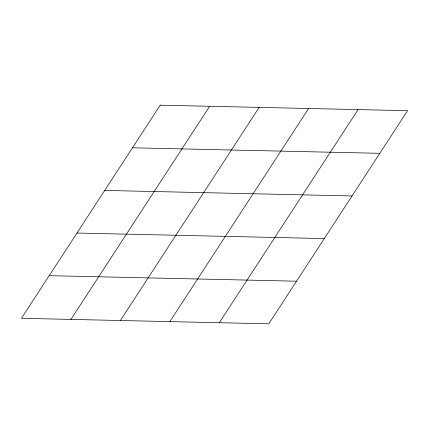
<?xml version="1.0" encoding="UTF-8"?>
<svg xmlns="http://www.w3.org/2000/svg" width="429" height="429" viewBox="0 0 429 429"><rect width="100%" height="100%" fill="white"/><g stroke="black" fill="none" stroke-linecap="round" stroke-linejoin="round"><path stroke-width="0.64" d="M70.914 319.401L209.684 106.285M120.383 320.506L259.154 107.389M169.846 321.611L308.617 108.494M219.316 322.715L358.086 109.599M132.464 147.801L379.794 153.325M104.714 190.428L352.043 195.951M76.957 233.049L324.286 238.572M49.206 275.675L296.536 281.199M160.221 105.18L21.45 318.297L268.779 323.82L407.55 110.703L160.221 105.18"/></g></svg>
